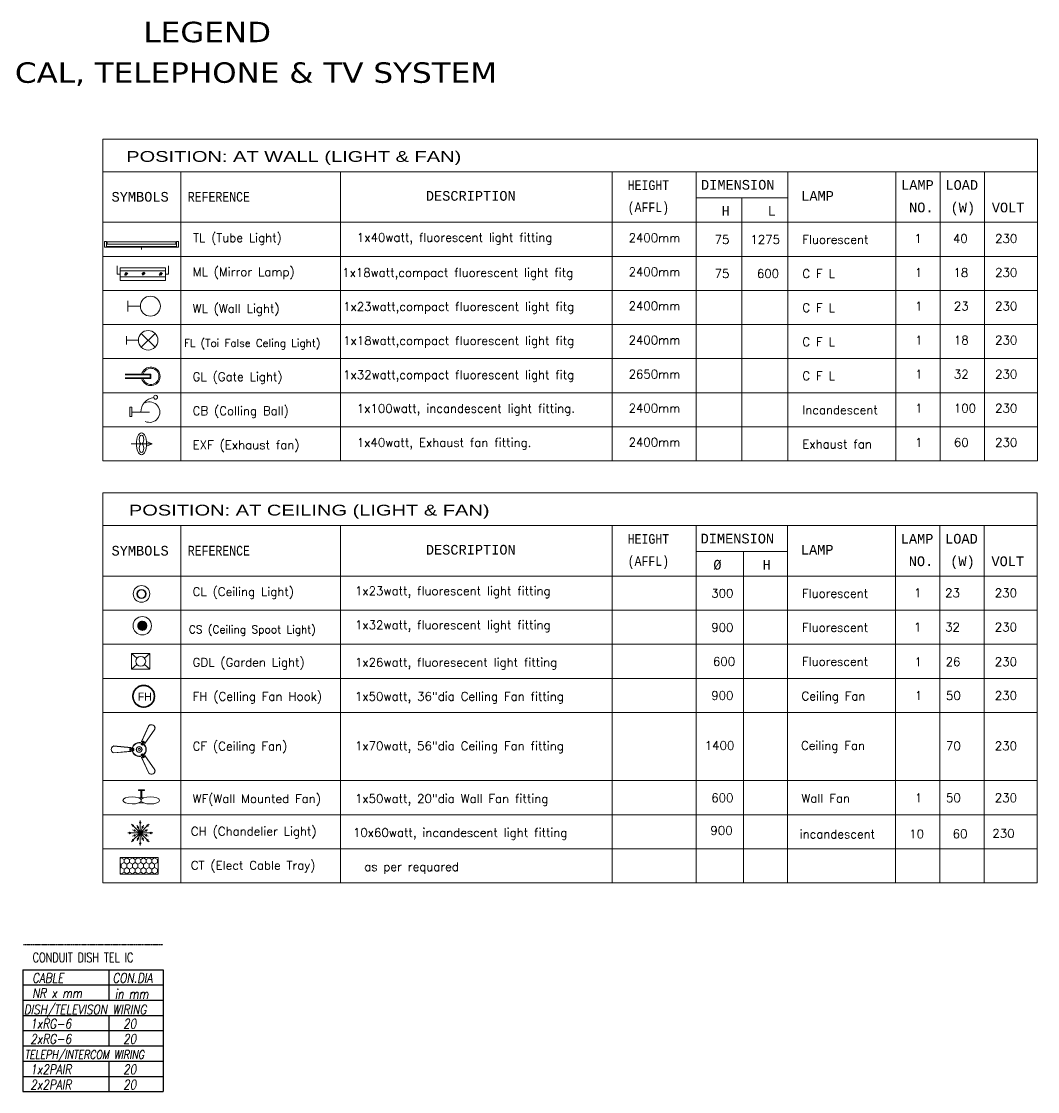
# Model space of a CAD drawing. Header units: inches. Extents: x 79440 to 83001, y -24128 to -22512.
# Drawn here: x 82630.5 to 83001.5, y -22903.1 to -22512.5 of the extents above; entities that cross this region are included whole.
import ezdxf

# ---------------------------------------------------------------- set-up
doc = ezdxf.new("R2010")
doc.units = ezdxf.units.IN
doc.header["$MEASUREMENT"] = 0
doc.linetypes.add('BORDER', pattern=[1.75, 0.5, -0.25, 0.5, -0.25, 0, -0.25])
for name, color, linetype, lineweight in [('E-CB-Calling-Bell', 1, 'Continuous', 18), ('E-CF-Ceiling-Fan', 7, 'Continuous', 18), ('E-CFL', 3, 'Continuous', 18), ('E-CH Light', 104, 'Continuous', 18), ('E-CKT', 7, 'Continuous', 9), ('E-CL-Ceiling-Light', 20, 'Continuous', 18), ('E-FH-Fan-hook', 4, 'Continuous', 18), ('E-fixtur', 2, 'Continuous', 18), ('E-GL-Gate-Light', 134, 'Continuous', 18), ('E-GL-Helogen-Light', 242, 'Continuous', 20), ('E-ML-Mirror-Light', 6, 'Continuous', 18), ('E-Tel Dish IC-Conduit', 11, 'BORDER', 30), ('E-WALL-LIGHT', 4, 'Continuous', 18), ('E-WF-Wall-Bracket-Fan', 212, 'Continuous', 18), ('E-WTL-Wall-Tube-Light', 6, 'Continuous', 18), ('Electrical Cable Tray', 230, 'Continuous', 18), ('LIGHTING', 7, 'Continuous', 18)]:
    doc.layers.add(name, color=color, linetype=linetype, lineweight=lineweight)
doc.styles.add('DIM', font='arial.ttf', dxfattribs={"width": 0.8, "height": 5})
doc.styles.add('SIMPLEX', font='simplex.shx', dxfattribs={"width": 0.7})
doc.styles.add('TAHUMA', font='tahoma.ttf')
doc.styles.add('TAVE1', font='ROMANS.shx', dxfattribs={"width": 0.75})
doc.styles.add('TEX', font='monotxt.shx', dxfattribs={"height": 12})
doc.styles.add('TX25', font='FAST.SHX', dxfattribs={"height": 250})

# ---------------------------------------------------------------- blocks, each defined once
blk = doc.blocks.new('WALL-LIGHT')
for p, q in [((-0.062, 0.259), (0.062, 0.259)), ((0, 0.114), (0, 0.259))]:
    blk.add_line(p, q)
blk.add_circle((0, 0), 0.114)
blk = doc.blocks.new('E-MIRROR')
for p, q in [((-2.08, 5.28, 10051), (-19.37, 5.28, 10051)), ((-19.37, 1.28, 10051), (-19.37, 5.28, 10051)), ((-19.37, 4.09, 10051), (-2.08, 4.09, 10051)), ((-18.21, 2.96), (-17.6, 3.58)), ((-17.97, 2.8, -10051), (-17.11, 3.68, -10051)), ((-11.61, 2.82), (-11, 3.44)), ((-11.38, 2.66, -10051), (-10.52, 3.55, -10051)), ((-4.95, 2.96), (-4.34, 3.58)), ((-4.71, 2.8, -10051), (-3.85, 3.68, -10051)), ((-2.08, 1.28, 10051), (-2.08, 5.28, 10051)), ((-19.37, 3.24, 10051), (-20.54, 3.24, 10051)), ((-20.54, 3.24, 10051), (-20.54, 0.63, 10051)), ((-19.37, 2.19, 10051), (-2.08, 2.19, 10051)), ((-2.08, 1.28, 10051), (-19.37, 1.28, 10051)), ((-17.53, 2.78), (-16.92, 3.4)), ((-10.94, 2.64), (-10.33, 3.27)), ((-4.27, 2.78), (-3.66, 3.4)), ((-2.08, 3.24, 10051), (-0.92, 3.24, 10051)), ((-0.92, 3.24, 10051), (-0.92, 0.63, 10051))]:
    blk.add_line(p, q)
blk = doc.blocks.new('A$C473D73AC')
at = {"ltscale": 2}
blk.add_line((248, 293), (248, 29), dxfattribs=at)
blk.add_lwpolyline([(176, 31), (315, 31), (315, 0), (176, 0)], close=True, dxfattribs=at)
blk.add_circle((28, 382), 28.4, dxfattribs=at)
for centre, major_axis, start_param, end_param in [((248, 382), (-155, 155), 0.914931, 2.35673), ((248, 293), (-107, 107), 3.49246, 7.503114)]:
    blk.add_ellipse(centre, major_axis=major_axis, ratio=1, start_param=start_param, end_param=end_param)
blk = doc.blocks.new('A$C28630CE7')
at = {"ltscale": 2}
for p, q in [((0, 1.33), (0, 5.2)), ((0, 5.2), (1.34, 5.2)), ((1.34, 1.33), (0, 1.33)), ((1.34, 5.2), (1.34, 1.33)), ((1.73, 4.6), (1.34, 4.6)), ((1.73, 3.61), (1.34, 3.61)), ((1.34, 1.33), (1.34, 1.8)), ((1.34, 1.8), (46.66, 1.8)), ((46.66, 1.33), (1.34, 1.33)), ((1.73, 3.4), (1.73, 4.81)), ((1.73, 4.81), (46.27, 4.81)), ((46.27, 3.4), (1.73, 3.4)), ((46.27, 3.4), (46.27, 4.81)), ((46.27, 4.6), (46.66, 4.6)), ((46.27, 3.61), (46.66, 3.61)), ((48, 5.2), (46.66, 5.2)), ((46.66, 5.2), (46.66, 1.33)), ((46.66, 1.8), (46.66, 1.33)), ((46.66, 1.33), (48, 1.33)), ((48, 1.33), (48, 5.2))]:
    blk.add_line(p, q, dxfattribs=at)
blk.add_line((24, 1.33), (24, 0))
blk = doc.blocks.new('FAN56')
at = {"layer": 'LIGHTING'}
for p, q in [((2.3, 7.9), (9.7, 23.9)), ((2.4, 7.8), (9.8, 23.8)), ((15.7, 20.4), (5.6, 6)), ((15.8, 20.4), (5.7, 5.9)), ((-25.5, 3.5), (-8, 2)), ((-25.5, 3.4), (-8, 1.8)), ((-9.1, 0.4), (-8.8, 0.6)), ((-8.2, 0.6), (-8.9, 1)), ((-8.4, -0.2), (-8.6, 0.1)), ((-6.7, 0.6), (-5.9, 0.9)), ((-6.4, -0.1), (-6.5, 0.2)), ((-6, 0.4), (-5.7, 0.6)), ((2.8, 6.1), (2.1, 5.6)), ((2.5, 5.6), (2.5, 5.2)), ((3.1, 5.6), (3.5, 5.6)), ((3.3, 5), (3.3, 4.7)), ((3.6, 7.4), (3.6, 8.2)), ((3.8, 5.5), (3.8, 4.6)), ((4, 7.4), (4.4, 7.4)), ((4.1, 8.2), (4.1, 7.8)), ((4.6, 6.8), (5.3, 7.2)), ((4.9, 7.7), (4.9, 7.4)), ((-8, -1.8), (-25.5, -3.4)), ((-8, -2), (-25.5, -3.5)), ((-9.1, -0.6), (-8.8, -0.4)), ((-8.2, -0.6), (-8.9, -1)), ((-6.7, -0.6), (-5.9, -0.9)), ((-6.1, -0.6), (-5.8, -0.4)), ((2.8, -6.1), (2.1, -5.6)), ((9.7, -23.9), (2.3, -7.9)), ((2.7, -5.4), (2.4, -5.2)), ((9.8, -23.8), (2.4, -7.8)), ((3.3, -5.5), (3.1, -5.8)), ((3.5, -5), (3.2, -4.8)), ((3.6, -7.4), (3.6, -8.2)), ((3.8, -5.5), (3.8, -4.6)), ((4.2, -8.1), (3.9, -7.9)), ((4.4, -7.2), (4.2, -7.5)), ((4.6, -6.8), (5.3, -7.2)), ((5.1, -7.6), (4.8, -7.5)), ((5.6, -6), (15.7, -20.4)), ((5.7, -5.9), (15.8, -20.4))]:
    blk.add_line(p, q, dxfattribs=at)
for centre, radius in [((-9, 0.5), 0.176), ((-8.5, -0.1), 0.176), ((-6.5, 0.1), 0.176), ((-5.9, 0.5), 0.176), ((0, 0), 2.91), ((0, 0), 2.8), ((0, 0), 1.16), ((0, 0), 1.04), ((2.5, 5.4), 0.176), ((3.3, 5.6), 0.176), ((3.3, 4.9), 0.176), ((4.1, 8), 0.176), ((4.2, 7.4), 0.176), ((4.9, 7.5), 0.176), ((-9, -0.5), 0.176), ((-5.9, -0.5), 0.176), ((2.5, -5.3), 0.176), ((3.2, -5.6), 0.176), ((3.4, -4.9), 0.176), ((4.1, -8), 0.176), ((4.3, -7.3), 0.176), ((4.9, -7.5), 0.176)]:
    blk.add_circle(centre, radius, dxfattribs=at)
for centre, radius, start, end in [((12.2, 21.2), 3.68, 347.3557, 132.6443), ((12.2, 21.2), 3.57, 347.726, 132.274), ((-24.4, 0), 3.68, 107.3557, 252.6443), ((-24.4, 0), 3.57, 107.726, 252.274), ((0, 0), 9.37, 175.5055, 184.4945), ((-9.1, 0.7), 0.293, 62.3685, 175.5055), ((0, 0), 8.2, 166.1924, 175.904), ((-7.4, 3), 2.53, 252.404, 287.596), ((0, 0), 7.03, 64.034, 175.92), ((0, 0), 6.68, 65.0324, 174.9676), ((-5.8, 0.7), 0.293, 353.3233, 114.7287), ((0, 0), 5.51, 173.3233, 186.6767), ((2.3, 5.3), 0.293, 125.2713, 246.6767), ((0, 0), 5.51, 53.3233, 66.6767), ((0, 0), 8.2, 64.096, 73.8076), ((1.2, 7.8), 2.38, 311.296, 348.704), ((3.5, 4.7), 0.293, 233.3233, 354.7287), ((3.9, 8.2), 0.293, 64.4945, 177.6315), ((6.3, 4.9), 2.53, 132.404, 167.596), ((0, 0), 6.68, 305.0324, 54.9676), ((0, 0), 7.03, 304.034, 55.92), ((0, 0), 9.37, 55.5055, 64.4945), ((0, 0), 8.2, 46.1924, 55.904), ((5.1, 7.5), 0.293, 302.3685, 55.5055), ((-9.1, -0.7), 0.293, 184.4945, 297.6315), ((-7.4, -2.8), 2.38, 71.296, 108.704), ((0, 0), 8.2, 184.096, 193.8076), ((0, 0), 7.03, 184.034, 295.92), ((0, 0), 6.68, 185.0324, 294.9676), ((-5.8, -0.7), 0.293, 245.2713, 6.6767), ((2.3, -5.3), 0.293, 113.3233, 234.7287), ((0, 0), 5.51, 293.3233, 306.6767), ((0, 0), 8.2, 286.1924, 295.904), ((1.1, -7.9), 2.53, 12.404, 47.596), ((3.5, -4.7), 0.293, 5.2713, 126.6767), ((3.9, -8.2), 0.293, 182.3685, 295.5055), ((6.2, -5), 2.38, 191.296, 228.704), ((0, 0), 9.37, 295.5055, 304.4945), ((0, 0), 8.2, 304.096, 313.8076), ((5.1, -7.5), 0.293, 304.4945, 57.6315), ((12.2, -21.2), 3.68, 227.3557, 12.6443), ((12.2, -21.2), 3.57, 227.726, 12.274)]:
    blk.add_arc(centre, radius, start, end, dxfattribs=at)
blk = doc.blocks.new('CL- Celling Light')
at = {"layer": 'E-CL-Ceiling-Light'}
for major_axis in [(4.48, 4.48), (2.48, 2.48), (2.24, 2.24)]:
    blk.add_ellipse((0, 0), major_axis=major_axis, ratio=1, start_param=5.497787, end_param=11.780972, dxfattribs=at)
blk = doc.blocks.new('E-FH')
at = {"ltscale": 2}
h = blk.add_hatch(dxfattribs=at)
h.set_pattern_fill('ANSI31', color=256, scale=45.36, style=0)
h.set_pattern_definition([(45, (145903.6855, -100361.581), (-4.00929545, 4.00929545), [])])
edge = h.paths.add_edge_path(flags=16)
edge.add_arc((77310.9, -227893.7), 96.2, 0, 360)
edge = h.paths.add_edge_path()
edge.add_arc((77310.9, -227893.7), 102.8, 0, 360)
for radius in [102.8, 96.2]:
    blk.add_circle((77310.9, -227893.7), radius, dxfattribs=at)
at = {"ltscale": 2, "style": 'TX25'}
blk.add_text('FH', height=72.58, dxfattribs=at).set_placement((77255.9, -227932.4))
blk = doc.blocks.new('E-GATE-LIGHT')
at = {"ltscale": 0.5}
for p, q in [((39.99, -9.94), (40.01, -28)), ((40.41, -10.37), (40.43, -28)), ((42.57, -10.36), (42.58, -28)), ((42.99, -9.94), (43.01, -28))]:
    blk.add_line(p, q, dxfattribs=at)
for p, q in [((39.99, -9.94), (42.99, -9.94)), ((40.41, -10.37), (42.57, -10.36))]:
    blk.add_line(p, q)
for radius in [6.53, 6.53, 5.68]:
    blk.add_arc((41.49, -9.94), radius, 283.33976, 256.76307, dxfattribs=at)
blk = doc.blocks.new('CH')
at = {"layer": 'E-fixtur', "color": 118}
for p, q in [((0, 0.217), (0, 0.251)), ((-0.217, 0), (-0.251, 0)), ((-0.035, 0), (-0.199, 0)), ((-0.154, 0.154), (-0.177, 0.177)), ((-0.155, 0.063), (-0.124, 0.05)), ((-0.025, 0.025), (-0.14, 0.14)), ((-0.107, 0.043), (-0.032, 0.013)), ((-0.065, 0.154), (-0.052, 0.124)), ((-0.045, 0.107), (-0.014, 0.032)), ((0, 0.199), (0, 0.035)), ((0.013, 0.032), (0.043, 0.107)), ((0.14, 0.14), (0.025, 0.025)), ((0.108, 0.045), (0.032, 0.014)), ((0.199, 0), (0.035, 0)), ((0.05, 0.124), (0.063, 0.155)), ((0.154, 0.065), (0.124, 0.052)), ((0.177, 0.177), (0.154, 0.154)), ((0.251, 0), (0.217, 0)), ((-0.154, -0.154), (-0.177, -0.177)), ((-0.123, -0.052), (-0.154, -0.065)), ((-0.025, -0.025), (-0.14, -0.14)), ((-0.032, -0.014), (-0.106, -0.045)), ((-0.063, -0.155), (-0.051, -0.124)), ((-0.043, -0.107), (-0.013, -0.032)), ((0, -0.035), (0, -0.199)), ((0.014, -0.032), (0.045, -0.107)), ((0.14, -0.14), (0.025, -0.025)), ((0.032, -0.013), (0.108, -0.044)), ((0.052, -0.124), (0.065, -0.154)), ((0.124, -0.051), (0.155, -0.063)), ((0.177, -0.177), (0.154, -0.154)), ((0, -0.217), (0, -0.251))]:
    blk.add_line(p, q, dxfattribs=at)
at = {"layer": 'E-fixtur', "color": 1}
for centre, radius in [((0, 0.208), 0.0138), ((0, 0.208), 0.0094), ((-0.208, 0), 0.0138), ((-0.208, 0), 0.0094), ((-0.147, 0.147), 0.0138), ((-0.147, 0.147), 0.0094), ((-0.115, 0.047), 0.0138), ((-0.115, 0.047), 0.0094), ((-0.048, 0.115), 0.0138), ((-0.048, 0.115), 0.0094), ((0, 0), 0.0348), ((0, 0), 0.0348), ((0, 0), 0.0292), ((0, 0), 0.0139), ((0.047, 0.115), 0.0138), ((0.047, 0.115), 0.0094), ((0.115, 0.048), 0.0138), ((0.115, 0.048), 0.0094), ((0.147, 0.147), 0.0138), ((0.147, 0.147), 0.0094), ((0.208, 0), 0.0138), ((0.208, 0), 0.0094), ((-0.147, -0.147), 0.0138), ((-0.147, -0.147), 0.0094), ((-0.115, -0.048), 0.0138), ((-0.115, -0.048), 0.0094), ((-0.047, -0.115), 0.0138), ((-0.047, -0.115), 0.0094), ((0, -0.208), 0.0138), ((0, -0.208), 0.0094), ((0.048, -0.115), 0.0138), ((0.048, -0.115), 0.0094), ((0.115, -0.047), 0.0138), ((0.115, -0.047), 0.0094), ((0.147, -0.147), 0.0138), ((0.147, -0.147), 0.0094)]:
    blk.add_circle(centre, radius, dxfattribs=at)
at = {"layer": 'E-fixtur', "color": 5}
for centre, radius, start, end in [((-0.024, 0.008), 0.00395, 84.0239, 157.4781), ((-0.024, 0.008), 0.00395, 166.5219, 239.9761), ((-0.024, 0.007), 0.00296, 234.8558, 279.1614), ((-0.024, 0.008), 0.00296, 44.8386, 89.1442), ((-0.022, -0.007), 0.0114, 70.1052, 96.7959), ((-0.014, 0.019), 0.0114, 227.2041, 253.8948), ((-0.015, 0.021), 0.00395, 130.5219, 203.9761), ((-0.016, 0.008), 0.00449, 241.1893, 314.1417), ((-0.015, 0.02), 0.00296, 198.8558, 243.1614), ((-0.015, 0.02), 0.00395, 48.0239, 121.4781), ((-0.022, 0.007), 0.0114, 34.1052, 60.7959), ((-0.018, 0.004), 0.00449, 9.8583, 82.8107), ((-0.009, 0.016), 0.00449, 205.1893, 278.1417), ((-0.014, 0.021), 0.00296, 8.8386, 53.1442), ((0, 0.024), 0.0114, 191.2041, 217.8948), ((-0.012, 0.013), 0.00449, 333.8583, 46.8107), ((0, 0.025), 0.00395, 94.5219, 167.9761), ((-0.001, 0.025), 0.00296, 162.8558, 207.1614), ((-0.014, 0.019), 0.0114, 358.1052, 24.7959), ((0.002, 0.018), 0.00449, 169.1893, 242.1417), ((0, 0.025), 0.00395, 12.0239, 85.4781), ((-0.002, 0.018), 0.00449, 297.8583, 10.8107), ((0.014, 0.019), 0.0114, 155.2041, 181.8948), ((0.001, 0.025), 0.00296, 332.8386, 17.1442), ((0.012, 0.013), 0.00449, 133.1893, 206.1417), ((0.009, 0.016), 0.00449, 261.8583, 334.8107), ((0, 0.024), 0.0114, 322.1052, 348.7959), ((0.014, 0.021), 0.00296, 126.8558, 171.1614), ((0.015, 0.02), 0.00395, 58.5219, 131.9761), ((0.022, 0.007), 0.0114, 119.2041, 145.8948), ((0.018, 0.004), 0.00449, 97.1893, 170.1417), ((0.016, 0.008), 0.00449, 225.8583, 298.8107), ((0.015, 0.021), 0.00395, 336.0239, 49.4781), ((0.015, 0.02), 0.00296, 296.8386, 341.1442), ((0.014, 0.019), 0.0114, 286.1052, 312.7959), ((0.022, -0.007), 0.0114, 83.2041, 109.8948), ((0.024, 0.008), 0.00296, 90.8558, 135.1614), ((0.024, 0.008), 0.00395, 22.5219, 95.9761), ((0.024, 0.007), 0.00296, 260.8386, 305.1442), ((0.024, 0.008), 0.00395, 300.0239, 13.4781), ((-0.024, -0.008), 0.00395, 120.0239, 193.4781), ((-0.024, -0.008), 0.00395, 202.5219, 275.9761), ((-0.024, -0.007), 0.00296, 80.8386, 125.1442), ((-0.022, 0.007), 0.0114, 263.2041, 289.8948), ((-0.024, -0.008), 0.00296, 270.8558, 315.1614), ((-0.014, -0.019), 0.0114, 106.1052, 132.7959), ((-0.016, -0.008), 0.00449, 45.8583, 118.8107), ((-0.015, -0.021), 0.00395, 156.0239, 229.4781), ((-0.015, -0.02), 0.00296, 116.8386, 161.1442), ((-0.018, -0.004), 0.00449, 277.1893, 350.1417), ((-0.022, -0.007), 0.0114, 299.2041, 325.8948), ((-0.015, -0.02), 0.00395, 238.5219, 311.9761), ((-0.009, -0.016), 0.00449, 81.8583, 154.8107), ((-0.014, -0.021), 0.00296, 306.8558, 351.1614), ((0, -0.024), 0.0114, 142.1052, 168.7959), ((-0.012, -0.013), 0.00449, 313.1893, 26.1417), ((-0.001, -0.025), 0.00296, 152.8386, 197.1442), ((0, -0.025), 0.00395, 192.0239, 265.4781), ((-0.014, -0.019), 0.0114, 335.2041, 1.8948), ((0.002, -0.018), 0.00449, 117.8583, 190.8107), ((-0.002, -0.018), 0.00449, 349.1893, 62.1417), ((0, -0.025), 0.00395, 274.5219, 347.9761), ((0.014, -0.019), 0.0114, 178.1052, 204.7959), ((0.001, -0.025), 0.00296, 342.8558, 27.1614), ((0.009, -0.016), 0.00449, 25.1893, 98.1417), ((0.012, -0.013), 0.00449, 153.8583, 226.8107), ((0, -0.024), 0.0114, 11.2041, 37.8948), ((0.014, -0.021), 0.00296, 188.8386, 233.1442), ((0.015, -0.02), 0.00395, 228.0239, 301.4781), ((0.016, -0.008), 0.00449, 61.1893, 134.1417), ((0.018, -0.004), 0.00449, 189.8583, 262.8107), ((0.022, -0.007), 0.0114, 214.1052, 240.7959), ((0.014, -0.019), 0.0114, 47.2041, 73.8948), ((0.015, -0.02), 0.00296, 18.8558, 63.1614), ((0.015, -0.021), 0.00395, 310.5219, 23.9761), ((0.022, 0.007), 0.0114, 250.1052, 276.7959), ((0.024, -0.008), 0.00296, 224.8386, 269.1442), ((0.024, -0.007), 0.00296, 54.8558, 99.1614), ((0.024, -0.008), 0.00395, 264.0239, 337.4781), ((0.024, -0.008), 0.00395, 346.5219, 59.9761)]:
    blk.add_arc(centre, radius, start, end, dxfattribs=at)
blk = doc.blocks.new('EXF')
at = {"layer": 'E-fixtur', "color": 196, "ltscale": 5}
for q in [(-0.255, 0), (0.122, 0.055), (0.122, -0.055)]:
    blk.add_line((0.255, 0), q, dxfattribs=at)
at = {"layer": 'E-fixtur', "color": 6, "extrusion": (0, 0, -1)}
blk.add_ellipse((-0.002, 0), major_axis=(0, 0.267), ratio=0.472522, dxfattribs=at)
at = {"layer": 'E-fixtur', "color": 200, "ltscale": 5}
blk.add_ellipse((-0.002, 0.107), major_axis=(0, 0.107), ratio=0.528937, start_param=3.141593, end_param=9.424778, dxfattribs=at)
at = {"layer": 'E-fixtur', "color": 200, "ltscale": 5, "extrusion": (0, 0, -1)}
blk.add_ellipse((-0.002, -0.107), major_axis=(0, 0.107), ratio=0.528937, dxfattribs=at)
blk = doc.blocks.new('IC')
h = blk.add_hatch()
h.set_pattern_fill('ANSI37', color=256, scale=5, style=0)
h.set_pattern_definition([(45, (-31987.5, 39264), (-0.441941738, 0.441941738), []), (135, (-31987.5, 39264), (-0.441941738, -0.441941738), [])])
h.paths.add_polyline_path([(-28.43, 23.91, 1), (-35.55, 23.91, 1)])
for radius in [7.12, 3.56]:
    blk.add_circle((-31.99, 23.91), radius)
blk = doc.blocks.new('GL-LIGHT')
at = {"layer": 'E-GL-Helogen-Light'}
for p, q in [((-71.3, 278.5), (-43.7, 255)), ((-4.1, 255), (23.5, 278.5)), ((-71.3, 197.9), (-43.7, 221.4)), ((-4.1, 221.4), (23.5, 197.9))]:
    blk.add_line(p, q, dxfattribs=at)
blk.add_lwpolyline([(-71.3, 197.9), (23.5, 197.9), (23.5, 278.5), (-71.3, 278.5)], close=True, dxfattribs=at)
blk.add_circle((-23.9, 238.2), 26, dxfattribs=at)
blk = doc.blocks.new('A$C5B1A0392')
for p, q in [((371, 130), (371, 279)), ((396, 130), (396, 279))]:
    blk.add_line(p, q)
at = {"ltscale": 2}
blk.add_lwpolyline([(322, 298), (448, 298), (448, 279), (322, 279)], close=True, dxfattribs=at)
for centre, start, end in [((382, -153), 80.1456, 99.8544), ((382, 304), 260.1456, 279.8544)]:
    blk.add_arc(centre, 283, start, end, dxfattribs=at)
at = {"extrusion": (0, 0, -1)}
blk.add_ellipse((191, 75), major_axis=(191, 0), ratio=0.395131, dxfattribs=at)
blk.add_ellipse((573, 75), major_axis=(-191, 0), ratio=0.395131)

msp = doc.modelspace()

# ---------------------------------------------------------------- hatches: boundary and pattern name
at = {"layer": 'Electrical Cable Tray'}
h = msp.add_hatch(dxfattribs=at)
h.set_pattern_fill('HONEY', color=256, scale=9.382059, angle=270, style=0)
h.set_pattern_definition([(270, (93277.3259, -32922.8711), (1.01563769, -1.75913609), [1.1727574, -2.34551479]), (30, (93277.3259, -32922.8711), (1.0156377, 1.759136086), [1.1727574, -2.34551479]), (330, (93277.3259, -32922.8711), (2.03127539, -4e-09), [-2.34551479, 1.1727574])])
h.paths.add_polyline_path([(82666.57, -22817.68), (82680.38, -22817.68), (82680.38, -22823.73), (82666.57, -22823.73)])

# ---------------------------------------------------------------- linework, layer by layer
at = {"layer": 'E-fixtur', "color": 1}
for p, q in [((82660.2, -22555.43), (82660.2, -22672.89)), ((82660.2, -22555.43), (83001.48, -22555.43)), ((83001.48, -22555.43), (83001.48, -22672.89)), ((82660.2, -22672.89), (83001.48, -22672.89)), ((82660.2, -22684.58), (83001.36, -22684.58)), ((82660.2, -22684.58), (82660.2, -22826.93)), ((83001.36, -22684.58), (83001.36, -22826.93)), ((82660.2, -22826.93), (83001.36, -22826.93))]:
    msp.add_line(p, q, dxfattribs=at)
at = {"layer": 'E-fixtur', "color": 36}
for p, q in [((82660.2, -22567.33), (83001.48, -22567.33)), ((82688.69, -22567.33), (82688.69, -22585.81)), ((82747.01, -22567.33), (82747.01, -22672.89)), ((82846.22, -22567.33), (82846.22, -22672.89)), ((82876.81, -22567.33), (82876.81, -22672.89)), ((82910.33, -22567.33), (82910.33, -22672.89)), ((82949.69, -22567.33), (82949.69, -22672.89)), ((82965.89, -22567.33), (82965.89, -22672.89)), ((82982.08, -22567.33), (82982.08, -22672.89)), ((82876.81, -22576.83), (82910.33, -22576.83)), ((82893.57, -22576.83), (82893.57, -22672.89)), ((82660.2, -22585.81), (83001.48, -22585.81)), ((82688.69, -22585.81), (82688.69, -22672.89)), ((82660.2, -22598.25), (83001.48, -22598.25)), ((82660.2, -22610.69), (83001.48, -22610.69)), ((82660.2, -22623.13), (83001.48, -22623.13)), ((82660.2, -22635.57), (83001.48, -22635.57)), ((82660.2, -22648.01), (83001.48, -22648.01)), ((82660.2, -22660.45), (83001.48, -22660.45)), ((82660.2, -22696.49), (83001.36, -22696.49)), ((82688.69, -22696.49), (82688.69, -22826.93)), ((82747.01, -22696.49), (82747.01, -22826.93)), ((82846.22, -22696.49), (82846.22, -22826.93)), ((82876.81, -22696.49), (82876.81, -22826.93)), ((82910.2, -22696.49), (82910.2, -22826.93)), ((82949.56, -22696.49), (82949.56, -22826.93)), ((82965.76, -22696.49), (82965.76, -22826.93)), ((82981.96, -22696.49), (82981.96, -22826.93)), ((82876.81, -22705.98), (82910.2, -22705.98)), ((82894.1, -22705.98), (82894.1, -22826.93)), ((82660.2, -22714.96), (83001.36, -22714.96)), ((82660.2, -22727.4), (83001.36, -22727.4)), ((82660.2, -22739.84), (83001.36, -22739.84)), ((82660.2, -22752.28), (83001.36, -22752.28)), ((82660.2, -22764.72), (83001.36, -22764.72)), ((82660.2, -22789.61), (83001.36, -22789.61)), ((82660.2, -22802.05), (83001.36, -22802.05)), ((82660.2, -22814.49), (83001.36, -22814.49))]:
    msp.add_line(p, q, dxfattribs=at)
at = {"layer": 'E-Tel Dish IC-Conduit', "ltscale": 0.002}
msp.add_line((82631.31, -22849.41), (82682.15, -22849.41), dxfattribs=at)
at = {"layer": 'E-Tel Dish IC-Conduit', "linetype": 'ByBlock', "lineweight": -2}
for p, q in [((82631.02, -22858.63), (82682.23, -22858.63)), ((82682.23, -22858.63), (82682.23, -22903.14)), ((82631.02, -22864.19), (82682.23, -22864.19)), ((82631.02, -22869.76), (82682.23, -22869.76)), ((82631.02, -22875.32), (82682.23, -22875.32)), ((82631.02, -22880.88), (82682.23, -22880.88)), ((82631.02, -22880.88), (82682.23, -22880.88)), ((82631.02, -22886.45), (82682.23, -22886.45)), ((82631.02, -22886.45), (82682.23, -22886.45)), ((82631.02, -22892.01), (82682.23, -22892.01)), ((82631.02, -22897.57), (82682.23, -22897.57)), ((82631.02, -22897.57), (82682.23, -22897.57)), ((82631.02, -22903.14), (82682.23, -22903.14))]:
    msp.add_line(p, q, dxfattribs=at)
at = {"layer": 'E-Tel Dish IC-Conduit', "linetype": 'ByBlock', "lineweight": -2, "ltscale": 0.007}
for p, q in [((82631.02, -22858.63), (82631.02, -22903.14)), ((82662.39, -22858.63), (82662.39, -22869.76)), ((82662.39, -22875.32), (82662.39, -22880.88)), ((82662.39, -22880.88), (82662.39, -22886.45)), ((82662.39, -22892.01), (82662.39, -22897.57)), ((82662.39, -22897.57), (82662.39, -22903.14))]:
    msp.add_line(p, q, dxfattribs=at)
at = {"layer": 'E-WALL-LIGHT', "color": 1}
for p, q in [((82668.85, -22627.32), (82668.85, -22630.41)), ((82674.25, -22631.38), (82679.28, -22626.34)), ((82679.28, -22631.38), (82674.25, -22626.34)), ((82673.2, -22628.86), (82668.85, -22628.86))]:
    msp.add_line(p, q, dxfattribs=at)
msp.add_circle((82676.77, -22628.86), 3.56, dxfattribs=at)
at = {"layer": 'Electrical Cable Tray'}
msp.add_lwpolyline([(82666.57, -22817.68), (82680.38, -22817.68), (82680.38, -22823.73), (82666.57, -22823.73)], close=True, dxfattribs=at)

# ---------------------------------------------------------------- block references
at = {"layer": 'E-CB-Calling-Bell', "xscale": 0.02470103999075945, "yscale": 0.02470103999803541, "zscale": 0.02470104, "rotation": 270}
msp.add_blockref('A$C473D73AC', (82670.06, -22648.97), dxfattribs=at)
at = {"layer": 'E-CF-Ceiling-Fan', "color": 3, "xscale": 0.3641632086364552, "yscale": 0.3641632086291793, "zscale": 0.3641632086311714}
msp.add_blockref('FAN56', (82673.51, -22778.25), dxfattribs=at)
at = {"layer": 'E-CFL', "ltscale": 20, "xscale": 0.4718133482674602, "yscale": 0.4718133482674602, "zscale": 0.4718133482663518, "rotation": 90}
msp.add_blockref('IC', (82685.92, -22717.99), dxfattribs=at)
at = {"layer": 'E-CH Light', "xscale": 18.2737385990913, "yscale": 18.27373859909858, "zscale": 18.27373859909643}
msp.add_blockref('CH', (82673.9, -22808.73), dxfattribs=at)
at = {"layer": 'E-CL-Ceiling-Light', "xscale": 0.4777436637377832, "yscale": 0.4777436637341452, "zscale": 0.4777436637341452}
msp.add_blockref('CL- Celling Light', (82674.35, -22721.47), dxfattribs=at)
at = {"layer": 'E-FH-Fan-hook', "xscale": 0.03977636733907275, "yscale": 0.03977636732088285, "zscale": 0.03977636732638761}
msp.add_blockref('E-FH', (79600, -13694.05), dxfattribs=at)
at = {"layer": 'E-fixtur', "xscale": 14.92688432111754, "yscale": 14.92688432112482, "zscale": 14.92688432112601}
msp.add_blockref('EXF', (82674.38, -22666.65), dxfattribs=at)
at = {"layer": 'E-GL-Gate-Light', "xscale": 0.5194689521821689, "yscale": 0.5194689521777036, "zscale": 0.5194689521812528, "rotation": 269.8942699291774}
msp.add_blockref('E-GATE-LIGHT', (82682.95, -22620.5), dxfattribs=at)
at = {"layer": 'E-GL-Helogen-Light', "xscale": 0.07015559186402243, "yscale": 0.07015559186402243, "zscale": 0.0701555918687969, "rotation": 180}
msp.add_blockref('GL-LIGHT', (82672.39, -22729.36), dxfattribs=at)
at = {"layer": 'E-ML-Mirror-Light', "xscale": 0.9545574529474834, "yscale": 1.145468943566812, "zscale": 0.9545574529664009, "rotation": 180}
msp.add_blockref('E-MIRROR', (82664.63, -22600.98, -9602.36), dxfattribs=at)
at = {"layer": 'E-WALL-LIGHT', "xscale": 31.89877084470209, "yscale": 31.89877068052374, "zscale": 31.89877084477114, "rotation": 90}
msp.add_blockref('WALL-LIGHT', (82677.59, -22616.42), dxfattribs=at)
at = {"layer": 'E-WF-Wall-Bracket-Fan', "xscale": 0.01742752708897323, "yscale": 0.01742752709833439, "zscale": 0.01742752709732331, "rotation": 359.9343416981701}
msp.add_blockref('A$C5B1A0392', (82667.59, -22798.12), dxfattribs=at)
at = {"layer": 'E-WTL-Wall-Tube-Light', "xscale": 0.5623540249362122, "yscale": 0.5623540249289363, "zscale": 0.5623540249289363}
msp.add_blockref('A$C28630CE7', (82660.87, -22595.68), dxfattribs=at)

# ---------------------------------------------------------------- texts
at = {"layer": 'E-CKT', "color": 5, "style": 'TAHUMA', "width": 1.286268}
for s, height, p in [('LEGEND', 7.462, (82675.06, -22520.06)), ('ELECTRICAL, TELEPHONE & TV SYSTEM', 7.4621, (82581.49, -22534.88))]:
    msp.add_text(s, height=height, dxfattribs=at).set_placement(p)
at = {"layer": 'E-fixtur', "color": 7, "style": 'DIM', "width": 1.330194}
for s, p in [('POSITION: AT WALL (LIGHT & FAN)', (82668.77, -22563.74)), ('POSITION: AT CEILING (LIGHT & FAN)', (82669.74, -22692.85))]:
    msp.add_text(s, height=3.9361, dxfattribs=at).set_placement(p)
at = {"layer": 'E-fixtur', "color": 7, "ltscale": 10, "style": 'TEX'}
for s, height, width, p in [('HEIGHT', 3.542, 0.822133, (82851.84, -22574.02)), ('DIMENSION', 3.542, 0.972583, (82878.6, -22573.88)), ('LAMP', 3.542, 0.972583, (82951.65, -22573.95)), ('LOAD', 3.542, 0.972583, (82967.84, -22573.95)), ('SYMBOLS', 3.542, 0.972583, (82663.41, -22578.27)), ('REFERENCE', 3.542, 0.822133, (82691.26, -22578.27)), ('DESCRIPTION', 3.5425, 0.972583, (82778.16, -22577.93)), ('LAMP', 3.542, 0.972583, (82915.2, -22577.93)), ('(AFFL)', 3.542, 0.822133, (82851.84, -22582.08)), ('H', 3.54, 0.972583, (82886.14, -22583.44)), ('L', 3.54, 0.972583, (82902.93, -22583.44)), ('NO.', 3.542, 0.972583, (82954.57, -22582.16)), ('(W)', 3.542, 0.972583, (82969.72, -22582.16)), ('VOLT', 3.542, 0.972583, (82984.77, -22582.17)), ('HEIGHT', 3.542, 0.822133, (82851.84, -22703.17)), ('DIMENSION', 3.542, 0.972583, (82878.46, -22703.03)), ('LAMP', 3.542, 0.972583, (82951.52, -22703.1)), ('LOAD', 3.542, 0.972583, (82967.72, -22703.1)), ('SYMBOLS', 3.542, 0.972583, (82663.41, -22707.46)), ('REFERENCE', 3.542, 0.822133, (82691.26, -22707.45)), ('DESCRIPTION', 3.5425, 0.972583, (82778.16, -22707.11)), ('LAMP', 3.542, 0.972583, (82915.07, -22707.11)), ('(AFFL)', 3.542, 0.822133, (82851.84, -22711.23)), ('%%C', 3.542, 0.972583, (82883.12, -22712.59)), ('H', 3.54, 0.972583, (82901.12, -22712.59)), ('NO.', 3.542, 0.972583, (82954.45, -22711.31)), ('(W)', 3.542, 0.972583, (82969.59, -22711.31)), ('VOLT', 3.542, 0.972583, (82984.64, -22711.32))]:
    msp.add_text(s, height=height, dxfattribs=dict(at, width=width)).set_placement(p)
at = {"layer": 'E-fixtur', "color": 7, "style": 'SIMPLEX'}
for s, height, p in [('TL (Tube Light)', 3.1489, (82693.18, -22593.02)), ('1x40watt, fluorescent light fitting', 3.1489, (82752.98, -22592.89)), ('2400mm', 3.149, (82852.17, -22593.04)), ('75', 3.149, (82883.59, -22593.67)), ('1275', 3.149, (82896.64, -22593.67)), ('Fluorescent', 3.1489, (82915.61, -22593.67)), ('1', 3.15, (82956.48, -22593.34)), ('40', 3.149, (82970.57, -22593.34)), ('230', 3.149, (82985.97, -22593.34)), ('ML (Mirror Lamp)', 3.1489, (82693.03, -22605.46)), ('1x18watt,compact fluorescent light fitg', 3.1489, (82747.61, -22605.75)), ('2400mm', 3.149, (82852.17, -22605.48)), ('75', 3.149, (82883.59, -22606.11)), ('600', 3.149, (82899, -22606.11)), ('C F L', 3.149, (82915.61, -22606.12)), ('1', 3.15, (82956.69, -22605.71)), ('18', 3.149, (82970.77, -22605.71)), ('230', 3.149, (82985.97, -22605.71)), ('WL (Wall Light)', 3.1489, (82693.03, -22618.86)), ('1x23watt,compact fluorescent light fitg', 3.1489, (82747.96, -22618.14)), ('2400mm', 3.149, (82852.17, -22617.92)), ('C F L ', 3.149, (82915.61, -22618.56)), ('1', 3.15, (82956.82, -22617.95)), ('23', 3.149, (82970.91, -22617.95)), ('230', 3.149, (82985.97, -22617.95)), ('1x18watt,compact fluorescent light fitg', 3.1489, (82747.96, -22630.58)), ('2400mm', 3.149, (82852.17, -22630.36)), ('1', 3.15, (82956.82, -22630.39)), ('18', 3.149, (82970.91, -22630.39)), ('230', 3.149, (82985.97, -22630.39)), ('FL (Toi False Celing Light)', 2.7773, (82689.89, -22631.27)), ('C F L ', 3.149, (82915.61, -22631)), ('GL (Gate Light)', 3.1489, (82693.03, -22643.74)), ('1x32watt,compact fluorescent light fitg', 3.1489, (82747.96, -22643.02)), ('2650mm', 3.149, (82852.17, -22642.81)), ('C F L ', 3.149, (82915.61, -22643.44)), ('1', 3.15, (82956.82, -22642.83)), ('32', 3.149, (82970.91, -22642.83)), ('230', 3.149, (82985.97, -22642.83)), ('CB (Colling Ball)', 3.1489, (82693.03, -22656.18)), ('1x100watt, incandescent light fitting.', 3.1489, (82752.95, -22655.31)), ('2400mm', 3.149, (82852.17, -22655.25)), ('Incandescent', 3.1489, (82915.61, -22655.88)), ('1', 3.15, (82956.82, -22655.27)), ('100', 3.149, (82970.91, -22655.27)), ('230', 3.149, (82985.97, -22655.27)), ('EXF (Exhaust fan)', 3.1489, (82693.03, -22668.63)), ('1x40watt, Exhaust fan fitting.', 3.1489, (82752.95, -22667.75)), ('2400mm', 3.149, (82852.17, -22667.69)), ('Exhaust fan', 3.1489, (82915.61, -22668.32)), ('1', 3.15, (82956.82, -22667.71)), ('60', 3.149, (82970.91, -22667.71)), ('230', 3.149, (82985.97, -22667.71)), ('CL (Ceiling Light)', 3.1489, (82693.03, -22722.21)), ('1x23watt, fluorescent light fitting', 3.1489, (82752.29, -22721.92)), ('300', 3.149, (82882.36, -22722.82)), ('Fluorescent', 3.1489, (82915.49, -22722.83)), ('1', 3.15, (82956.36, -22722.69)), ('23', 3.149, (82967.72, -22722.69)), ('230', 3.149, (82985.85, -22722.69)), ('CS (Ceiling Spoot Light)', 2.834, (82691.65, -22735.85)), ('1x32watt, fluorescent light fitting', 3.1489, (82752.29, -22734.36)), ('900', 3.149, (82882.36, -22735.26)), ('Fluorescent', 3.1489, (82915.49, -22735.27)), ('1', 3.15, (82956.36, -22735.14)), ('32', 3.149, (82967.72, -22735.14)), ('230', 3.149, (82985.85, -22735.14)), ('GDL (Garden Light)', 3.1489, (82693.03, -22748.01)), ('1x26watt, fluoresecent light fitting', 3.1489, (82752.29, -22748.01)), ('600', 3.149, (82882.98, -22747.7)), ('Fluorescent', 3.1489, (82915.49, -22747.71)), ('1', 3.15, (82956.57, -22747.8)), ('26', 3.149, (82967.93, -22747.8)), ('230', 3.149, (82985.85, -22747.8)), ('FH (Celling Fan Hook)', 3.1489, (82693.03, -22760.45)), ('1x50watt, 36"dia Celling Fan fitting', 3.1489, (82752.29, -22760.44)), ('900', 3.149, (82882.36, -22760.14)), ('Ceiling Fan', 3.1489, (82915.3, -22760.32)), ('1', 3.15, (82956.7, -22760.15)), ('50', 3.149, (82968.06, -22760.15)), ('230', 3.149, (82985.85, -22760.15)), ('CF (Ceiling Fan)', 3.1489, (82693.03, -22778.59)), ('1x70watt, 56"dia Ceiling Fan fitting', 3.1489, (82752.29, -22778.52)), ('1400', 3.149, (82879.98, -22778.38)), ('Ceiling Fan', 3.1489, (82915.14, -22778.38)), ('70', 3.149, (82968.06, -22778.52)), ('230', 3.149, (82985.85, -22778.52)), ('WF(Wall Mounted Fan)', 3.1489, (82693.03, -22797.78)), ('1x50watt, 20"dia Wall Fan fitting', 3.1489, (82752.29, -22797.77)), ('600', 3.149, (82882.36, -22797.47)), ('Wall Fan', 3.149, (82915.3, -22797.65)), ('1', 3.15, (82956.7, -22797.47)), ('50', 3.149, (82968.06, -22797.47)), ('230', 3.149, (82985.85, -22797.47)), ('CH (Chandelier Light)', 3.1489, (82692.36, -22809.68)), ('10x60watt, incandescent light fitting', 3.1489, (82751.56, -22810.17)), ('900', 3.149, (82882.05, -22809.4)), ('230', 3.149, (82984.99, -22810.44)), ('incandescent', 3.1489, (82914.6, -22810.71)), ('10', 3.149, (82954.61, -22810.67)), ('60', 3.149, (82970.49, -22810.63)), ('CT (Elect Cable Tray)', 3.1489, (82692.36, -22822.12)), ('as per requared', 3.1489, (82755.65, -22822.61))]:
    msp.add_text(s, height=height, dxfattribs=at).set_placement(p)
at = {"layer": 'E-Tel Dish IC-Conduit', "lineweight": -2, "ltscale": 0.007, "style": 'TAVE1', "width": 0.75}
msp.add_text('CONDUIT DISH TEL IC', height=3.4524, dxfattribs=at).set_placement((82634.57, -22855.89))
at = {"layer": 'E-Tel Dish IC-Conduit', "linetype": 'ByBlock', "lineweight": -2, "ltscale": 0.007, "style": 'TAVE1', "oblique": 10, "width": 0.8}
for s, p in [('CABLE', (82634.42, -22863.4)), ('NR x mm', (82634.42, -22868.96)), ('in mm ', (82664.59, -22869.22)), ('1xRG-6', (82633.77, -22880.09)), ('20', (82667.65, -22880.09)), ('2xRG-6', (82633.77, -22885.66)), ('20', (82667.65, -22885.66)), ('1x2PAIR', (82633.77, -22896.78)), ('20', (82667.65, -22896.78)), ('2x2PAIR', (82633.77, -22902.35)), ('20', (82667.65, -22902.35))]:
    msp.add_text(s, height=3.493, dxfattribs=at).set_placement(p)
at = {"layer": 'E-Tel Dish IC-Conduit', "linetype": 'ByBlock', "lineweight": -2, "style": 'TAVE1', "oblique": 10, "width": 0.8}
for s, height, p in [('CON.DIA', 3.493, (82663.75, -22863.4)), ('DISH/TELEVISON WIRING', 3.4931, (82631.38, -22874.92)), ('TELEPH/INTERCOM WIRING', 3.1088, (82631.72, -22891.18))]:
    msp.add_text(s, height=height, dxfattribs=at).set_placement(p)

doc.saveas('drawing.dxf')
